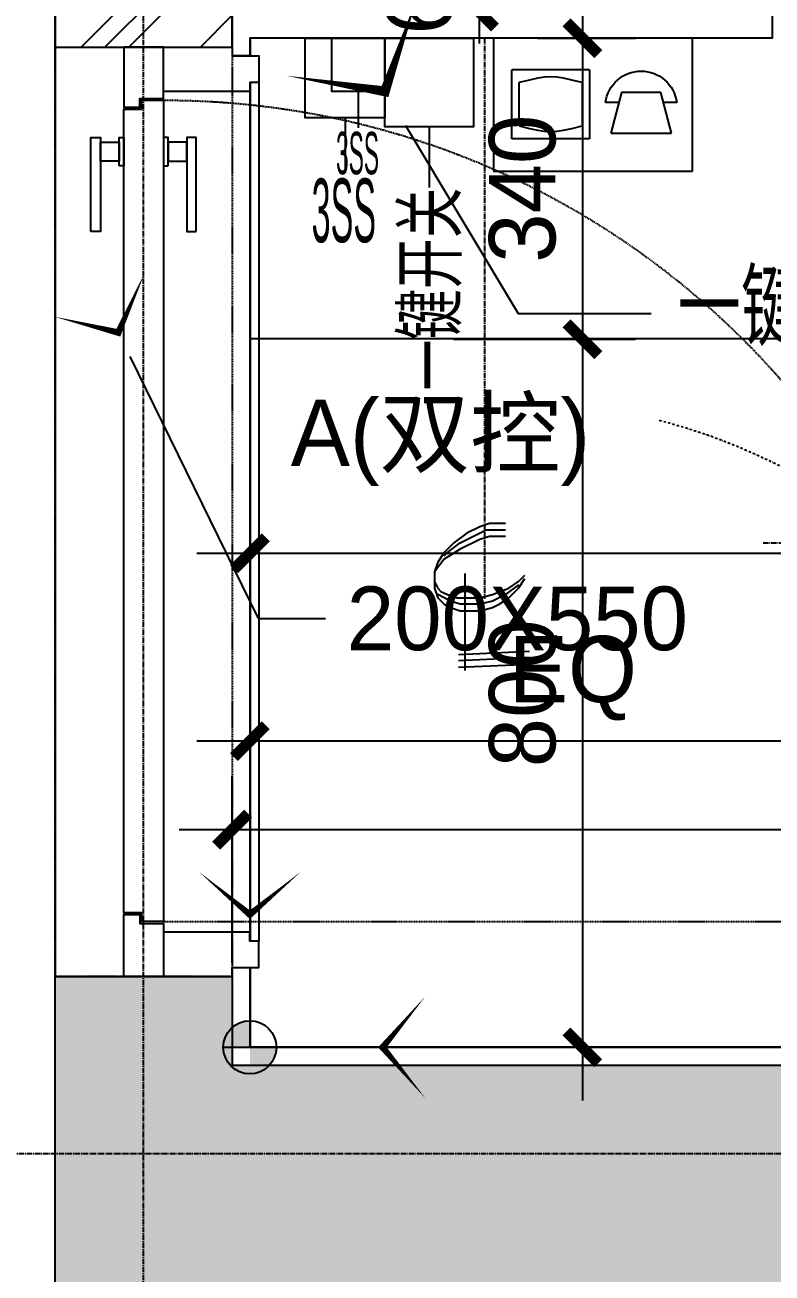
# Model space of a CAD drawing. Header units: millimetres. Extents: x 590 to 34010, y 590 to 7410.
# Drawn here: x 21866 to 22710, y 3865 to 5275 of the extents above; entities that cross this region are included whole.
import ezdxf
from ezdxf import colors
from ezdxf.entities.mleader import LeaderData, LeaderLine
from ezdxf.enums import TextEntityAlignment as Align
from ezdxf.math import Vec2, Vec3

# ---------------------------------------------------------------- set-up
doc = ezdxf.new("R2010")
doc.units = ezdxf.units.MM
doc.set_wipeout_variables(frame=1)
doc.header["$PDMODE"] = 35
for name, pattern in [('Pbo-Center', [9, 6, -1, 1, -1]), ('Pbo-Dashdot', [5, 2.5, -1.25, 0, -1.25]), ('Pbo-Hidden', [1.875, 1.25, -0.625])]:
    doc.linetypes.add(name, pattern=pattern)
doc.layers.get('0').update_dxf_attribs({"color": 14})
doc.layers.get('DEFPOINTS').update_dxf_attribs({"color": 5})
for name, color, linetype in [('!PboDS-Doors', 60, 'Continuous'), ('!PboDS-Doors-Hidden', 68, 'Pbo-Hidden'), ('!PboEM-Dim-Center', 50, 'Pbo-Center'), ('!PboEM-Elec', 61, 'Continuous'), ('!PboES-Circ', 114, 'Pbo-Dashdot'), ('!PboES-Dim', 50, 'Continuous'), ('!PboES-Elec', 61, 'Continuous'), ('!PboES-TXT25', 40, 'Continuous'), ('!PboEX-Beam', 218, 'Pbo-Hidden'), ('!PboEX-Blip', 50, 'Continuous'), ('!PboFC-Dim', 50, 'Continuous'), ('!PboFC-Floor', 144, 'Continuous'), ('!PboFC-Hatch', 250, 'Continuous'), ('!PboLP-Dim', 50, 'Continuous'), ('!PboLP-Dim-Center', 50, 'Pbo-Center'), ('!PboPL-Column', 182, 'Continuous'), ('!PboPL-EXwalls', 190, 'Continuous'), ('!PboPL-Grid', 124, 'Pbo-Center'), ('!PboPL-Hatch', 250, 'Continuous'), ('!PboPL-ShadeDark', 251, 'Continuous'), ('!PboPL-WallFin', 160, 'Continuous'), ('!PboPW-Dim', 50, 'Continuous'), ('!PboRC-18Norm', 30, 'Continuous')]:
    doc.layers.add(name, color=color, linetype=linetype)
doc.styles.add('!PYH.V2008_EN', font='')
doc.styles.add('Genvea', font='')
doc.styles.get('!PYH.V2008_EN').set_extended_font_data('赫思深化DWG.CN繁')
doc.styles.get('Genvea').set_extended_font_data('Geneva')
doc.dimstyles.new('!PboMS-30', dxfattribs={"dimscale": 30, "dimtxt": 2.5, "dimasz": 1.2, "dimexe": 2, "dimexo": 2, "dimgap": 1, "dimtad": 1, "dimdec": 0, "dimdsep": 46, "dimtxsty": '!PYH.V2008_EN', "dimblk": 'ARCHTICK', "dimcen": 1, "dimdle": 2, "dimclrd": 44, "dimclre": 44, "dimclrt": 256, "dimadec": 1, "dimazin": 2, "dimtfac": 1, "dimtdec": 0, "dimtix": 1, "dimtmove": 2, "dimatfit": 1, "dimldrblk": '!PYH_DIM.ARCHTICK', "dimfxl": 5, "dimfxlon": 1, "dimtolj": 1, "dimtzin": 0, "dimlwd": -1, "dimlwe": -1, "dimarcsym": 0})

# ---------------------------------------------------------------- blocks, each defined once
blk = doc.blocks.new('!PYH_DIM.ARCHTICK')
blk.add_lwpolyline([(0, 0, 0, 0, 0), (-0.964, -1.149, 0.4, 0.25, 0), (0, 0, 0.25, 0.4, 0), (-0.964, 1.149, 0, 0, 0), (0, 0, 0, 0, 0), (-1.635, 0, 0, 0, 0)], format="xyseb")
blk = doc.blocks.new('A$C48F45A8E')
at = {"lineweight": 30}
for points in [[(0, 57.7), (20.5, 115.4), (36.4, 105.5)], [(0, 57.7), (20.5, 0), (36.4, 9.8)]]:
    blk.add_lwpolyline(points, close=True, dxfattribs=at)
for points in [[(20.5, 115.4), (0, 57.7), (36.4, 105.5)], [(20.5, 0), (0, 57.7), (36.4, 9.8)]]:
    blk.add_solid(points, dxfattribs=at)
blk = doc.blocks.new('*U14')
at = {"layer": '!PboDS-Doors', "color": 250}
for points in [[(791.6, 59.5), (898, 59.5), (898, 48.8), (791.6, 48.8)], [(871.3, 48.8), (892.7, 48.8), (892.7, 27.8), (871.3, 27.8)], [(866, 27.8), (898, 27.8), (898, 22.5), (866, 22.5)], [(866, -27.8), (898, -27.8), (898, -22.5), (866, -22.5)], [(871.3, -48.8), (892.7, -48.8), (892.7, -27.8), (871.3, -27.8)], [(791.6, -59.5), (898, -59.5), (898, -48.8), (791.6, -48.8)]]:
    blk.add_lwpolyline(points, close=True, dxfattribs=at)
at = {"layer": '!PboDS-Doors'}
blk.add_lwpolyline([(12, 22.5), (12, -2.5), (22, -2.5), (22, -22.5), (930, -22.5), (930, -2.5), (940, -2.5), (940, 22.5), (12, 22.5)], close=True, dxfattribs=at)
at = {"layer": '!PboDS-Doors-Hidden'}
blk.add_lwpolyline([(12, 22.5), (12, 950.5)], dxfattribs=at)
blk.add_arc((12, 22.5), 928, 0, 90, dxfattribs=at)
at = {"layer": '!PboPL-WallFin'}
for points in [[(-50, 22.5), (-50, -22.5), (20, -22.5), (20, -4.5), (10, -4.5), (10, 22.5), (-50, 22.5)], [(1000, 22.5), (1000, -22.5), (932, -22.5), (932, -4.5), (942, -4.5), (942, 22.5), (1000, 22.5)]]:
    blk.add_lwpolyline(points, close=True, dxfattribs=at)
at = {"layer": '!PboDS-Doors-Hidden', "extrusion": (0, 0, -1), "xscale": -1, "zscale": -1, "rotation": 5.983689543853643e-07}
blk.add_blockref('A$C48F45A8E', (-12, 892.8), dxfattribs=at)
blk = doc.blocks.new('$equip$00001887')
at = {"color": 0, "linetype": 'Continuous'}
for p, q in [((-0.75, 0.5), (0.75, 0.5)), ((-0.75, -0.5), (-0.75, 0.5)), ((0.75, 0.5), (0.75, -0.5)), ((0.0271, 0.2627), (0.0271, -0.2564)), ((0.0271, 0.2627), (0.6103, 0.2627)), ((0.16, 0.185), (0.2222, 0.1989)), ((0.2222, 0.1989), (0.2732, 0.2073)), ((0.2732, 0.2073), (0.3187, 0.2101)), ((0.3187, 0.2101), (0.3642, 0.2073)), ((0.3642, 0.2073), (0.4152, 0.1989)), ((0.4152, 0.1989), (0.4774, 0.185)), ((0.6103, -0.2564), (0.6103, 0.2627)), ((0.0811, 0.1655), (0.16, 0.185)), ((0.0811, 0.1655), (0.0811, -0.1592)), ((0.4774, 0.185), (0.5563, 0.1655)), ((0.5563, -0.1592), (0.5563, 0.1655)), ((-0.6308, 0.0155), (-0.5328, 0.0155)), ((-0.5902, -0.2145), (-0.5102, 0.0905)), ((-0.5102, 0.0905), (-0.5102, 0.0905)), ((-0.5102, 0.0905), (-0.2152, 0.0905)), ((-0.2152, 0.0905), (-0.1352, -0.2145)), ((-0.1925, 0.0155), (-0.0945, 0.0155)), ((0.16, -0.1787), (0.0811, -0.1592)), ((0.2222, -0.1926), (0.16, -0.1787)), ((0.4774, -0.1787), (0.4152, -0.1926)), ((0.5563, -0.1592), (0.4774, -0.1787)), ((-0.1352, -0.2145), (-0.5902, -0.2145)), ((0.0271, -0.2564), (0.6103, -0.2564)), ((0.2732, -0.201), (0.2222, -0.1926)), ((0.3187, -0.2038), (0.2732, -0.201)), ((0.3642, -0.201), (0.3187, -0.2038)), ((0.4152, -0.1926), (0.3642, -0.201)), ((0.75, -0.5), (-0.75, -0.5))]:
    blk.add_line(p, q, dxfattribs=at)
blk.add_arc((-0.3627, -0.0174), 0.2701, 6.98974, 173.01026, dxfattribs=at)
blk = doc.blocks.new('*U51')
at = {"color": 0}
blk.add_line((1.6, 0), (2.7, 0), dxfattribs=at)
blk.add_lwpolyline([(0, -0.8), (1.6, -0.8), (1.6, 0.8), (0, 0.8)], close=True, dxfattribs=at)
at = {"color": 0, "style": 'Genvea'}
blk.add_attdef('TV', text='', height=1.6, dxfattribs=at).set_placement((3.25, 0), align=Align.MIDDLE_LEFT)
blk = doc.blocks.new('_ArchTick')
at = {"const_width": 0.35}
blk.add_lwpolyline([(0.5, 0.5), (-0.5, -0.5)], dxfattribs=at)
blk = doc.blocks.new('PboCenterLine_blkSC')
blk.add_wipeout([(-3.87, -2.589), (3.87, -2.589), (3.87, 2.589), (-3.87, 2.589)])
at = {"color": 3}
for points in [[(2.844, -0.794), (2.844, -0.186), (2.722, 0.178), (2.479, 0.665), (2.114, 1.152), (1.748, 1.516), (1.383, 1.759), (1.018, 1.882), (0.41, 1.882), (0.044, 1.759), (-0.199, 1.516), (-0.321, 1.273), (-0.442, 0.908), (-0.442, 0.178), (-0.321, -0.308), (-0.199, -0.551), (0.044, -0.917), (0.41, -1.281), (0.775, -1.524)], [(2.844, -0.794), (2.844, -0.186), (2.722, 0.178), (2.479, 0.665), (2.114, 1.152), (1.748, 1.516), (1.383, 1.759), (1.018, 1.882), (0.41, 1.882), (0.044, 1.759), (-0.199, 1.516), (-0.321, 1.273), (-0.442, 0.908), (-0.442, 0.178), (-0.321, -0.308), (-0.199, -0.551), (0.044, -0.917), (0.41, -1.281), (0.775, -1.524)], [(0.653, 1.882), (0.41, 1.759), (0.288, 1.638), (0.166, 1.395), (0.044, 1.03), (0.044, 0.178), (0.166, -0.308), (0.41, -0.917), (0.653, -1.281), (0.896, -1.524)], [(2.357, -0.794), (2.357, -0.186), (2.235, 0.178), (1.87, 0.908), (1.505, 1.516), (1.018, 1.882)], [(-2.573, 0.976), (-2.451, -1.7)], [(-2.086, 0.976), (-1.965, -1.7)], [(0.957, 0.733), (-2.694, 0.733)], [(0.957, 0.733), (-2.694, 0.733)]]:
    blk.add_lwpolyline(points, dxfattribs=at)
at = {"color": 8}
for points in [[(0.531, -1.281), (0.166, -0.794), (-0.077, -0.308), (-0.199, 0.178), (-0.199, 0.908), (-0.077, 1.273), (0.166, 1.759)], [(1.627, 1.516), (1.748, 1.395), (2.114, 0.908), (2.6, -0.065), (2.6, -0.794)], [(-2.207, -1.7), (-2.33, 0.976)]]:
    blk.add_lwpolyline(points, dxfattribs=at)
blk = doc.blocks.new('*D148')
at = {"layer": '!PboLP-Dim', "color": 44, "transparency": 16777216}
for p, q in [((22120, 4615.9), (22120, 4405.9)), ((22850, 4615.9), (22850, 4405.9)), ((22910, 4465.9), (22060, 4465.9))]:
    blk.add_line(p, q, dxfattribs=at)
at = {"layer": 'DEFPOINTS', "color": 0, "transparency": 16777216}
for p in [(22120, 5260), (22850, 4690), (22120, 4465.9)]:
    blk.add_point(p, dxfattribs=at)
at = {"layer": '!PboLP-Dim', "color": 44, "transparency": 16777216, "xscale": 36, "yscale": 36, "zscale": 36, "rotation": 180}
blk.add_blockref('_ArchTick', (22120, 4465.9), dxfattribs=at)
at = {"layer": '!PboLP-Dim', "color": 44, "transparency": 16777216, "xscale": 36, "yscale": 36, "zscale": 36}
blk.add_blockref('_ArchTick', (22850, 4465.9), dxfattribs=at)
at = {"layer": '!PboLP-Dim', "transparency": 16777216, "insert": (22485, 4537), "char_height": 75, "attachment_point": 5, "style": '!PYH.V2008_EN'}
blk.add_mtext('\\A1;EQ', dxfattribs=at)
blk = doc.blocks.new('*D151')
at = {"layer": '!PboFC-Dim', "color": 44, "transparency": 16777216}
for p, q in [((22120, 4828.1), (22120, 4618.1)), ((26120, 4828.1), (26120, 4618.1)), ((22060, 4678.1), (26180, 4678.1))]:
    blk.add_line(p, q, dxfattribs=at)
at = {"layer": 'DEFPOINTS', "color": 0, "transparency": 16777216}
for p in [(22120, 5260), (26120, 5195.8), (26120, 4678.1)]:
    blk.add_point(p, dxfattribs=at)
at = {"layer": '!PboFC-Dim', "color": 44, "transparency": 16777216, "xscale": 36, "yscale": 36, "zscale": 36, "rotation": 180}
blk.add_blockref('_ArchTick', (22120, 4678.1), dxfattribs=at)
at = {"layer": '!PboFC-Dim', "color": 44, "transparency": 16777216, "xscale": 36, "yscale": 36, "zscale": 36}
blk.add_blockref('_ArchTick', (26120, 4678.1), dxfattribs=at)
at = {"layer": '!PboFC-Dim', "transparency": 16777216, "insert": (24120, 4765.2), "char_height": 75, "attachment_point": 5, "style": '!PYH.V2008_EN'}
blk.add_mtext('\\A1;4000 EQ/5', dxfattribs=at)
blk = doc.blocks.new('*D154')
at = {"layer": '!PboFC-Dim', "color": 44, "transparency": 16777216}
for p, q in [((22495.7, 5320), (22495.7, 4860)), ((22445, 5260), (22555.7, 5260)), ((22350.2, 4920), (22555.7, 4920))]:
    blk.add_line(p, q, dxfattribs=at)
at = {"layer": 'DEFPOINTS', "color": 0, "transparency": 16777216}
for p in [(22385, 5260), (22290.2, 4920), (22495.7, 4920)]:
    blk.add_point(p, dxfattribs=at)
at = {"layer": '!PboFC-Dim', "color": 44, "transparency": 16777216, "xscale": 36, "yscale": 36, "zscale": 36}
for p, rotation in [((22495.7, 5260), 90), ((22495.7, 4920), 270)]:
    blk.add_blockref('_ArchTick', p, dxfattribs=dict(at, rotation=rotation))
at = {"layer": '!PboFC-Dim', "transparency": 16777216, "insert": (22428.2, 5090), "char_height": 75, "attachment_point": 5, "rotation": 90, "style": '!PYH.V2008_EN'}
blk.add_mtext('\\A1;340', dxfattribs=at)
blk = doc.blocks.new('*D155')
at = {"layer": '!PboFC-Dim', "color": 44, "transparency": 16777216}
for p, q in [((22495.7, 4980), (22495.7, 4060)), ((22350.2, 4920), (22555.7, 4920)), ((22420.7, 4120), (22555.7, 4120))]:
    blk.add_line(p, q, dxfattribs=at)
at = {"layer": 'DEFPOINTS', "color": 0, "transparency": 16777216}
for p in [(22290.2, 4920), (22360.7, 4120), (22495.7, 4120)]:
    blk.add_point(p, dxfattribs=at)
at = {"layer": '!PboFC-Dim', "color": 44, "transparency": 16777216, "xscale": 36, "yscale": 36, "zscale": 36}
for p, rotation in [((22495.7, 4920), 90), ((22495.7, 4120), 270)]:
    blk.add_blockref('_ArchTick', p, dxfattribs=dict(at, rotation=rotation))
at = {"layer": '!PboFC-Dim', "transparency": 16777216, "insert": (22428.2, 4520), "char_height": 75, "attachment_point": 5, "rotation": 90, "style": '!PYH.V2008_EN'}
blk.add_mtext('\\A1;800', dxfattribs=at)
blk = doc.blocks.new('*U239')
h = blk.add_hatch(color=250)
h.paths.add_polyline_path([(-1, 0), (0, 0), (0, 1, 0.414214)])
h.paths.add_polyline_path([(0, 0), (0, -1, 0.414214), (1, 0)])
for points in [[(0, 5, 0, 0, 0), (1.149, 4.036, 0.4, 0.25, 0), (0, 5, 0.25, 0.4, 0), (-1.149, 4.036, 0, 0, 0), (0, 5, 0, 0, 0), (0, 0, 0, 0, 0)], [(5, 0, 0, 0, 0), (4.036, -1.149, 0.4, 0.25, 0), (5, 0, 0.25, 0.4, 0), (4.036, 1.149, 0, 0, 0), (5, 0, 0, 0, 0), (0, 0, 0, 0, 0)]]:
    blk.add_lwpolyline(points, format="xyseb")
for points in [[(-1, 0), (0, 0)], [(1, 0), (0, 0)]]:
    blk.add_lwpolyline(points)
blk.add_circle((0, 0), 1)
blk = doc.blocks.new('*D170')
at = {"layer": '!PboPW-Dim', "color": 44, "transparency": 16777216}
for p, q in [((22100, 4215.9), (22100, 4425.9)), ((25920, 4215.9), (25920, 4425.9)), ((22040, 4365.9), (25980, 4365.9))]:
    blk.add_line(p, q, dxfattribs=at)
at = {"layer": 'DEFPOINTS', "color": 0, "transparency": 16777216}
for p in [(25920, 4365.9), (22100, 4100), (25920, 4100)]:
    blk.add_point(p, dxfattribs=at)
at = {"layer": '!PboPW-Dim', "color": 44, "transparency": 16777216, "xscale": 36, "yscale": 36, "zscale": 36, "rotation": 180}
blk.add_blockref('_ArchTick', (22100, 4365.9), dxfattribs=at)
at = {"layer": '!PboPW-Dim', "color": 44, "transparency": 16777216, "xscale": 36, "yscale": 36, "zscale": 36}
blk.add_blockref('_ArchTick', (25920, 4365.9), dxfattribs=at)
at = {"layer": '!PboPW-Dim', "transparency": 16777216, "insert": (24010, 4433.4), "char_height": 75, "attachment_point": 5, "style": '!PYH.V2008_EN'}
blk.add_mtext('\\A1;3820', dxfattribs=at)
blk = doc.blocks.new('*D249')
at = {"layer": '!PboPW-Dim', "color": 44, "transparency": 16777216}
for p, q in [((22379, 5350), (22379, 5386)), ((22341.4, 5350), (22439, 5350)), ((22379, 5350), (22379, 5290)), ((22341.4, 5290), (22439, 5290)), ((22379, 5290), (22379, 5254))]:
    blk.add_line(p, q, dxfattribs=at)
at = {"layer": 'DEFPOINTS', "color": 0, "transparency": 16777216}
for p in [(22281.4, 5350), (22281.4, 5290), (22379, 5290)]:
    blk.add_point(p, dxfattribs=at)
at = {"layer": '!PboPW-Dim', "color": 44, "transparency": 16777216, "xscale": 36.00000000000001, "yscale": 36.00000000000001, "zscale": 36.00000000000001}
for p, rotation in [((22379, 5350), 270), ((22379, 5290), 90)]:
    blk.add_blockref('_ArchTick', p, dxfattribs=dict(at, rotation=rotation))
at = {"layer": '!PboPW-Dim', "transparency": 16777216, "insert": (22311.5, 5320), "char_height": 75, "attachment_point": 5, "rotation": 90, "style": '!PYH.V2008_EN'}
blk.add_mtext('\\A1;60', dxfattribs=at)
blk = doc.blocks.new('插座1')
at = {"color": 0}
blk.add_line((1.6, 0), (2.7, 0), dxfattribs=at)
blk.add_lwpolyline([(0, -0.8), (1.6, -0.8), (1.6, 0.8), (0, 0.8)], close=True, dxfattribs=at)
at = {"color": 0, "style": 'Genvea'}
blk.add_attdef('TV', text='', height=1.6, dxfattribs=at).set_placement((3.25, 0), align=Align.MIDDLE_LEFT)

msp = doc.modelspace()

# ---------------------------------------------------------------- hatches: boundary and pattern name
at = {"layer": '!PboFC-Hatch'}
h = msp.add_hatch(dxfattribs=at)
h.set_pattern_fill('PBO网格_800_800', color=256, style=0, pattern_type=2)
h.set_pattern_definition([(0, (22120, 4120), (0, 800), []), (90, (22120, 4120), (-800, 800), [])])
h.paths.add_polyline_path([(22120, 5260), (22120, 5240), (22130, 5240), (22130, 5210), (22120, 5210), (22120, 4240), (22130, 4240), (22130, 4210), (22120, 4210), (22120, 4120), (23560, 4120), (23560, 4130), (24440, 4130), (24440, 4120), (26915, 4120), (26915, 5240), (26320, 5240), (26320, 5310), (24050, 5310), (24050, 5260)])
at = {"layer": '!PboPL-Hatch'}
h = msp.add_hatch(dxfattribs=at)
h.set_pattern_fill('PLASTI', color=256, scale=24, angle=225)
h.set_pattern_definition([(225, (64061.15, 11604.46), (107.7631, -107.7631), []), (225, (64074.62, 11590.99), (107.7631, -107.7631), []), (225, (64088.09, 11577.51), (107.7631, -107.7631), []), (225, (64128.5, 11537.1), (107.7631, -107.7631), [])])
h.paths.add_polyline_path([(31200, 5600), (31000, 5600), (31000, 5200), (31200, 5200)])
h.paths.add_polyline_path([(31800, 2700), (31200, 2700), (31200, 2600), (31800, 2600)])
h.paths.add_polyline_path([(31200, 1900), (31000, 1900), (31000, 1400), (31200, 1400)])
h.paths.add_polyline_path([(27800, 6100), (22100, 6100), (22100, 6600), (21900, 6600), (21900, 5250), (22100, 5250), (22100, 5900), (22650, 5900), (23250, 5900), (23850, 5900), (27800, 5900)])
h.paths.add_polyline_path([(32900, 6100), (31200, 6100), (31200, 5900), (32900, 5900)])
at = {"layer": '!PboPL-ShadeDark'}
h = msp.add_hatch(color=256, dxfattribs=at)
h.dxf.hatch_style = 1
h.paths.add_polyline_path([(23550, 3850), (23550, 4100), (22100, 4100), (22100, 4200), (21900, 4200), (21900, 3850)])

# ---------------------------------------------------------------- linework, layer by layer
at = {"layer": '!PboES-Circ'}
msp.add_lwpolyline([(22582.4, 4828.1, -0.111758), (22850, 4690, -0.302321), (24050, 4690, -0.302626), (25250, 4690, -0.302626), (26450, 4690, -0.3)], format="xyb", dxfattribs=at)
at = {"layer": '!PboEX-Beam'}
msp.add_lwpolyline([(21900, 6600), (22100, 6600), (22100, 4200), (21900, 4200)], close=True, dxfattribs=at)
at = {"layer": '!PboFC-Floor'}
for points in [[(21900, 5250), (21900, 4200)], [(22120, 5200), (22120, 4250)]]:
    msp.add_lwpolyline(points, dxfattribs=at)
at = {"layer": '!PboLP-Dim-Center', "color": 44}
msp.add_lwpolyline([(22700, 4690), (26600, 4690)], dxfattribs=at)
at = {"layer": '!PboPL-Column'}
msp.add_lwpolyline([(22100, 4200), (22100, 4100), (23550, 4100), (23550, 3850), (21900, 3850), (21900, 4200)], close=True, dxfattribs=at)
at = {"layer": '!PboPL-EXwalls'}
msp.add_lwpolyline([(27800, 5900), (27800, 6100), (22100, 6100), (22100, 6600), (21900, 6600), (21900, 5250), (22100, 5250), (22100, 5900)], close=True, dxfattribs=at)
at = {"layer": '!PboPL-Grid'}
for points in [[(22000, 1400), (22000, 6600)], [(21400, 4000), (33200, 4000)]]:
    msp.add_lwpolyline(points, dxfattribs=at)
at = {"layer": '!PboPL-WallFin'}
for points in [[(22710, 5305), (22710, 5260), (22120, 5260), (22120, 5240), (22100, 5240)], [(22130, 5210), (22120, 5210), (22120, 5200), (22022.5, 5200), (22022.5, 5250), (22100, 5250), (22100, 5240), (22130, 5240), (22130, 5210)], [(22130, 4240), (22120, 4240), (22120, 4250), (22022.5, 4250), (22022.5, 4200), (22100, 4200), (22100, 4210), (22130, 4210), (22130, 4240)], [(22100, 4210), (22120, 4210), (22120, 4120), (23570, 4120), (23570, 4035), (23550, 4035)]]:
    msp.add_lwpolyline(points, dxfattribs=at)
at = {"layer": '!PboRC-18Norm'}
for points in [[(21900, 5250), (21900, 4200)], [(22130, 5210), (22130, 4240)]]:
    msp.add_lwpolyline(points, dxfattribs=at)

# ---------------------------------------------------------------- block references
at = {"layer": '!PboEM-Elec'}
ref = msp.add_blockref('*U51', (22227.5, 5260), dxfattribs=dict(at, xscale=-56.25, yscale=56.25, zscale=56.25, rotation=90))
ref.add_attrib('TV', '3SS', dxfattribs={"layer": '0', "color": 0, "height": 72, "style": '!PYH.V2008_EN', "width": 0.4}).set_placement((22189.8, 5065.5), align=Align.MIDDLE_LEFT)
at = {"layer": '!PboEM-Elec', "color": 1}
ref = msp.add_blockref('插座1', (22322.5, 5260), dxfattribs=dict(at, xscale=-62.5, yscale=62.5, zscale=62.5, rotation=90))
ref.add_attrib('TV', '一键开关', dxfattribs={"layer": '0', "color": 0, "height": 60, "rotation": 90, "style": '!PYH.V2008_EN', "width": 0.7}).set_placement((22322.5, 5091.3), align=Align.MIDDLE_RIGHT)
at = {"layer": '!PboEM-Elec', "xscale": -149.9999999999999, "yscale": 149.9999999999999, "zscale": 149.9999999999999}
msp.add_blockref('$equip$00001887', (22507.7, 5185), dxfattribs=at)
at = {"layer": '!PboES-Elec'}
ref = msp.add_blockref('*U51', (22242.5, 5260), dxfattribs=dict(at, xscale=-37.5, yscale=37.5, zscale=37.5, rotation=90))
ref.add_attrib('TV', '3SS', dxfattribs={"layer": '0', "color": 0, "height": 48, "style": '!PYH.V2008_EN', "width": 0.4}).set_placement((22217.4, 5130.3), align=Align.MIDDLE_LEFT)
at = {"layer": '!PboFC-Dim', "xscale": 30, "yscale": 30, "zscale": 30}
msp.add_blockref('*U239', (22120, 4120), dxfattribs=at)

# ---------------------------------------------------------------- texts
at = {"layer": '!PboES-TXT25', "insert": (22166.2, 4803), "char_height": 75, "width": 1.932676241267473e-12, "attachment_point": 4, "style": '!PYH.V2008_EN'}
msp.add_mtext('\\A1;A(双控)', dxfattribs=at)

# ---------------------------------------------------------------- dimensions: what is measured, and where the dimension line sits
at = {"layer": '!PboFC-Dim'}
dim = msp.add_linear_dim(base=(22495.7, 4920), p1=(22385, 5260), p2=(22290.2, 4920), angle=270, dimstyle='!PboMS-30', override={"dimscale": 30, "dimlfac": 1}, dxfattribs=at)
dim.commit()
dim.dimension.update_dxf_attribs({"geometry": '*D154', "text_midpoint": (22428.2, 5090)})
at = {"layer": '!PboPW-Dim'}
dim = msp.add_linear_dim(base=(22379, 5290), p1=(22281.4, 5350), p2=(22281.4, 5290), angle=270, dimstyle='!PboMS-30', override={"dimscale": 30, "dimlfac": 1}, dxfattribs=at)
dim.commit()
dim.dimension.update_dxf_attribs({"geometry": '*D249', "text_midpoint": (22311.5, 5320)})
dim = msp.add_linear_dim(base=(25920, 4365.9), p1=(22100, 4100), p2=(25920, 4100), dimstyle='!PboMS-30', override={"dimscale": 30, "dimlfac": 1}, dxfattribs=at)
dim.commit()
dim.dimension.update_dxf_attribs({"geometry": '*D170', "text_midpoint": (24010, 4433.4)})

# ---------------------------------------------------------------- leaders
at = {"layer": '!PboES-Dim'}
ml = msp.add_multileader_mtext('Standard', dxfattribs=at)
ml.set_content('\\A1;{\\W0.7;一键开关、A~B}', color=256, style='!PYH.V2008_EN')
ml.set_leader_properties(color=44)
ml.set_arrow_properties(name='!PYH_DIM.ARCHTICK')
ml.build(insert=Vec2(0, 0))
ml.multileader.update_dxf_attribs({"dogleg_length": 7, "arrow_head_size": 45, "scale": 30})
ctx = ml.context
ctx.base_point, ctx.scale, ctx.char_height, ctx.arrow_head_size, ctx.landing_gap_size, ctx.plane_origin = Vec3(22573.3, 4948.9), 30, 75, 45, 30, Vec3(24508.6, 4878.3)
ctx.attachment_type = 1
notes = []
notes.append((ctx, [(0, (1, 1, 0), (22423.3, 4948.9), (1, 0), 150, [(0, [(22272.5, 5200)], 0, [])])]))
ctx.mtext.insert, ctx.mtext.flow_direction = Vec3(22603.3, 4995.9), 5
for ctx, leaders in notes:
    for number, flags, end, landing, length, lines in leaders:
        leader = LeaderData()
        leader.index, (leader.has_last_leader_line, leader.has_dogleg_vector, leader.attachment_direction) = number, flags
        leader.last_leader_point, leader.dogleg_vector, leader.dogleg_length = Vec3(end), Vec3(landing), length
        for number, points, colour, breaks in lines:
            line = LeaderLine()
            line.index, line.vertices, line.color, line.breaks = number, Vec3.list(points), colors.encode_raw_color(colour), breaks
            leader.lines.append(line)
        ctx.leaders.append(leader)

# ---------------------------------------------------------------- next in the draw order: block references
at = {"layer": '!PboEM-Dim-Center', "xscale": 30, "yscale": 30, "zscale": 30, "rotation": 89.99999999999999}
msp.add_blockref('PboCenterLine_blkSC', (22385, 4626.5), dxfattribs=at)

# ---------------------------------------------------------------- next in the draw order: block references
at = {"xscale": -1, "rotation": 270}
msp.add_blockref('*U14', (22000, 4250), dxfattribs=at)

# ---------------------------------------------------------------- next in the draw order: dimensions: what is measured, and where the dimension line sits
at = {"layer": '!PboFC-Dim'}
dim = msp.add_linear_dim(base=(26120, 4678.1), p1=(22120, 5260), p2=(26120, 5195.8), text='<> EQ/5', dimstyle='!PboMS-30', dxfattribs=at)
dim.commit()
dim.dimension.update_dxf_attribs({"geometry": '*D151', "text_midpoint": (24120, 4765.2)})
dim = msp.add_linear_dim(base=(22495.7, 4120), p1=(22290.2, 4920), p2=(22360.7, 4120), angle=270, dimstyle='!PboMS-30', override={"dimscale": 30, "dimlfac": 1}, dxfattribs=at)
dim.commit()
dim.dimension.update_dxf_attribs({"geometry": '*D155', "text_midpoint": (22428.2, 4520)})
at = {"layer": '!PboLP-Dim'}
dim = msp.add_linear_dim(base=(22120, 4465.9), p1=(22850, 4690), p2=(22120, 5260), angle=180, text='EQ', dimstyle='!PboMS-30', dxfattribs=at)
dim.commit()
dim.dimension.update_dxf_attribs({"geometry": '*D148', "text_midpoint": (22485, 4537)})

# ---------------------------------------------------------------- next in the draw order: leaders
at = {"layer": '!PboEM-Dim-Center', "has_arrowhead": 0}
msp.add_leader([(22385, 5260), (22385, 4626.5)], dimstyle='!PboMS-30', dxfattribs=at)
at = {"layer": '!PboEX-Blip'}
ml = msp.add_multileader_mtext('Standard', dxfattribs=at)
ml.set_content('200X550', color=256, style='!PYH.V2008_EN')
ml.set_leader_properties(color=44)
ml.set_arrow_properties(name='!PYH_DIM.ARCHTICK')
ml.build(insert=Vec2(0, 0))
ml.multileader.update_dxf_attribs({"dogleg_length": 7, "arrow_head_size": 30})
ctx = ml.context
ctx.base_point, ctx.char_height, ctx.arrow_head_size, ctx.landing_gap_size, ctx.plane_origin = Vec3(22205.5, 4604.4), 72, 30, 24, Vec3(22886.8, 4314.5, -111.1)
ctx.attachment_type = 1
notes = []
notes.append((ctx, [(0, (1, 1, 0), (22129.3, 4604.4), (1, 0), 76.2, [(0, [(21971.3, 4927.5)], 0, [])])]))
ctx.mtext.insert, ctx.mtext.flow_direction = Vec3(22229.5, 4640.6), 5
for ctx, leaders in notes:
    for number, flags, end, landing, length, lines in leaders:
        leader = LeaderData()
        leader.index, (leader.has_last_leader_line, leader.has_dogleg_vector, leader.attachment_direction) = number, flags
        leader.last_leader_point, leader.dogleg_vector, leader.dogleg_length = Vec3(end), Vec3(landing), length
        for number, points, colour, breaks in lines:
            line = LeaderLine()
            line.index, line.vertices, line.color, line.breaks = number, Vec3.list(points), colors.encode_raw_color(colour), breaks
            leader.lines.append(line)
        ctx.leaders.append(leader)

doc.saveas('drawing.dxf')
